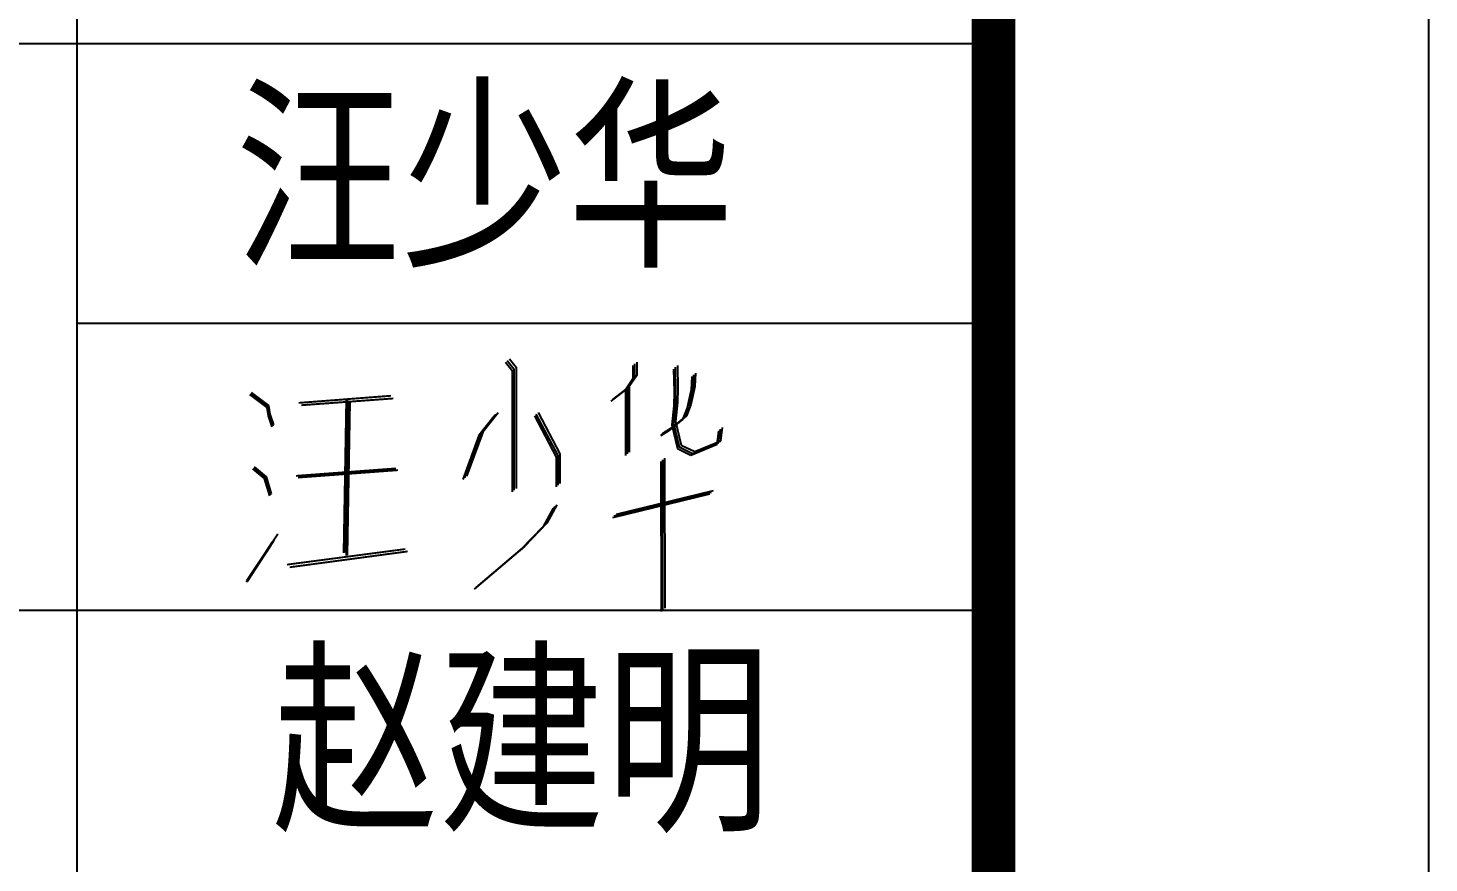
# Model space of a CAD drawing. Extents: x -266287 to 275962, y -324567 to 363765.
# Drawn here: x -78198 to -71765, y -224559 to -220727 of the extents above; entities that cross this region are included whole.
import ezdxf
from ezdxf.enums import TextEntityAlignment as Align

# ---------------------------------------------------------------- set-up
doc = ezdxf.new("R2010")
doc.units = 0
doc.header["$LTSCALE"] = 1000
doc.layers.get('0').update_dxf_attribs({"linetype": 'CONTINUOUS'})
doc.layers.add('PUB_TITLE', color=4, linetype='CONTINUOUS')
doc.styles.add('-黑体', font='simhei.ttf', dxfattribs={"width": 0.8})

# ---------------------------------------------------------------- blocks, each defined once
blk = doc.blocks.new('A$C41BB26E9')
for p, q in [((794, 763), (814.2, 737.6)), ((782.5, 752.9), (802.8, 727.4)), ((787.3, 758), (807.6, 732.5)), ((802.8, 727.4), (802.8, 361.9)), ((807.6, 732.5), (807.6, 366.9)), ((814.2, 737.6), (814.2, 372)), ((1167.2, 743.3), (1167.2, 702.9)), ((1172, 748.3), (1172, 708)), ((1178.7, 753.4), (1178.7, 713.1)), ((1290.1, 732.4), (1291.6, 663)), ((1294.9, 737.5), (1296.4, 668.1)), ((1301.6, 742.6), (1303, 673.2)), ((1356.8, 720), (1354.7, 679.8)), ((1156.1, 679.9), (1112.2, 645.5)), ((1167.2, 702.9), (1144.7, 669.7)), ((1172, 708), (1149.4, 674.8)), ((1178.7, 713.1), (1156.1, 679.9)), ((1156.4, 680.2), (1156.4, 481.7)), ((1354.7, 679.8), (1342.2, 625.2)), ((1345.4, 709.9), (1343.3, 669.7)), ((1350.1, 715), (1348.1, 674.8)), ((8.4, 655.9), (60.8, 616.3)), ((11.7, 657.9), (64, 618.3)), ((13.7, 661.4), (66, 621.8)), ((158.3, 630.4), (432.3, 650.9)), ((161.6, 631.6), (435.5, 652.1)), ((166, 622.8), (440, 643.3)), ((169.3, 623.9), (443.3, 644.4)), ((300.8, 641.1), (292.8, 177)), ((304, 642.2), (296.1, 178.2)), ((1144.7, 669.7), (1100.7, 635.3)), ((1149.4, 674.8), (1105.5, 640.4)), ((1144.9, 670.1), (1144.9, 471.6)), ((1149.7, 675.2), (1149.7, 476.7)), ((1291.6, 663), (1290.9, 621)), ((1296.4, 668.1), (1295.6, 626.1)), ((1303, 673.2), (1302.3, 631.1)), ((1343.3, 669.7), (1330.7, 615.1)), ((1348.1, 674.8), (1335.5, 620.1)), ((60.8, 616.3), (64.9, 590.8)), ((64, 618.3), (68.1, 592.8)), ((66, 621.8), (70.1, 596.2)), ((68.1, 592.8), (79.3, 560.1)), ((70.1, 596.2), (81.3, 563.6)), ((308.5, 633.4), (300.6, 169.4)), ((311.8, 634.6), (303.9, 170.5)), ((753, 595.4), (706.8, 537.1)), ((759.7, 600.5), (713.5, 542.1)), ((874.4, 595.9), (940.2, 471.1)), ((881.1, 601), (946.8, 476.2)), ((1290.9, 621), (1285, 563.4)), ((1295.6, 626.1), (1289.7, 568.5)), ((1302.3, 631.1), (1296.4, 573.6)), ((1330.7, 615.1), (1317.4, 580.4)), ((1335.5, 620.1), (1322.2, 585.5)), ((1342.2, 625.2), (1328.9, 590.5)), ((64.9, 590.8), (76.1, 558.1)), ((748.2, 590.3), (702, 532)), ((869.7, 590.8), (935.4, 466.1)), ((1285.3, 554.4), (1261.7, 541.1)), ((1317.4, 580.4), (1273.9, 544.2)), ((1322.2, 585.5), (1278.6, 549.3)), ((1285, 563.4), (1302, 492.4)), ((1328.9, 590.5), (1285.3, 554.4)), ((1289.7, 568.5), (1306.8, 497.5)), ((1296.4, 573.6), (1313.4, 502.6)), ((1426.3, 510.2), (1431.5, 550.8)), ((1433, 515.3), (1438.2, 555.9)), ((702, 532), (653.4, 398.3)), ((706.8, 537.1), (658.1, 403.4)), ((713.5, 542.1), (664.8, 408.5)), ((1273.9, 544.2), (1250.2, 530.9)), ((1278.6, 549.3), (1255, 536)), ((1347.3, 477.7), (1426.3, 510.2)), ((1354, 482.8), (1433, 515.3)), ((1421.6, 505.1), (1426.7, 545.7)), ((935.4, 466.1), (935.4, 376.7)), ((940.2, 471.1), (940.2, 381.8)), ((946.8, 476.2), (946.8, 386.9)), ((1302, 492.4), (1342.5, 472.7)), ((1306.8, 497.5), (1347.3, 477.7)), ((1313.4, 502.6), (1354, 482.8)), ((1342.5, 472.7), (1421.6, 505.1)), ((17.9, 431.4), (53.6, 401.8)), ((21.1, 433.3), (56.9, 403.7)), ((23.1, 436.8), (58.8, 407.2)), ((150.1, 409.6), (447.6, 431.8)), ((153.4, 410.7), (450.9, 432.9)), ((156, 404.6), (453.5, 426.9)), ((159.3, 405.8), (456.8, 428)), ((1251.7, 453), (1252.2, 0)), ((1256.4, 458.1), (1257, 5.1)), ((1263.1, 463.2), (1263.7, 10.2)), ((53.6, 401.8), (69, 349.7)), ((56.9, 403.7), (72.2, 351.7)), ((58.8, 407.2), (74.2, 355.1)), ((1106.3, 283.6), (1399.8, 355.3)), ((1111.1, 288.6), (1404.6, 360.3)), ((1117.8, 293.7), (1411.2, 365.4)), ((926.2, 312.4), (895.9, 256.6)), ((931, 317.5), (900.7, 261.7)), ((937.6, 322.5), (907.4, 266.7)), ((895.9, 256.6), (827.7, 186.6)), ((900.7, 261.7), (832.5, 191.7)), ((907.4, 266.7), (839.2, 196.8)), ((0.4, 95.1), (94.8, 235.1)), ((3.2, 91.3), (81.4, 212.8)), ((5.2, 94.8), (83.4, 216.3)), ((0, 89.3), (78.2, 210.8)), ((58.4, 180.4), (73.8, 204.9)), ((61.7, 182.3), (77, 206.8)), ((63.6, 185.8), (79, 210.3)), ((123, 141.9), (475.4, 188.5)), ((126.3, 143), (478.7, 189.7)), ((130.7, 134.2), (483.1, 180.9)), ((134, 135.4), (486.4, 182)), ((827.7, 186.6), (687.4, 67.8)), ((832.5, 191.7), (692.2, 72.9)), ((839.2, 196.8), (698.9, 77.9))]:
    blk.add_line(p, q)

msp = doc.modelspace()

# ---------------------------------------------------------------- linework, layer by layer
at = {"layer": 'PUB_TITLE'}
for p, q in [((-77974.04313, -212998.43049), (-77974.04313, -238566.69496)), ((-82183.49798, -220798.43049), (-73764.58828, -220798.43049)), ((-77974.04313, -222081.88784), (-73764.58828, -222081.88784)), ((-82183.49798, -223398.43049), (-73764.58828, -223398.43049))]:
    msp.add_line(p, q, dxfattribs=at)
msp.add_lwpolyline([(-220364.58828, -240566.69496), (-71764.58828, -240566.69496), (-71764.58828, -156566.69496), (-220364.58828, -156566.69496)], close=True, dxfattribs=at)
at = {"layer": 'PUB_TITLE', "const_width": 200}
msp.add_lwpolyline([(-215364.58828, -238566.69496), (-73764.58828, -238566.69496), (-73764.58828, -158566.69496), (-215364.58828, -158566.69496)], close=True, dxfattribs=at)

# ---------------------------------------------------------------- block references
at = {"xscale": 1.52, "yscale": 1.52, "zscale": 1.52}
msp.add_blockref('A$C41BB26E9', (-77194.69003, -223405.22495), dxfattribs=at)

# ---------------------------------------------------------------- texts
at = {"style": '-黑体', "width": 0.8}
for s, p in [('汪少华', (-77247.02255, -221401.18551, 0.28634)), ('赵建明', (-77076.8507, -223989.46065, 0.28634))]:
    msp.add_text(s, height=700, dxfattribs=at).set_placement(p, align=Align.MIDDLE_LEFT)

doc.saveas('drawing.dxf')
